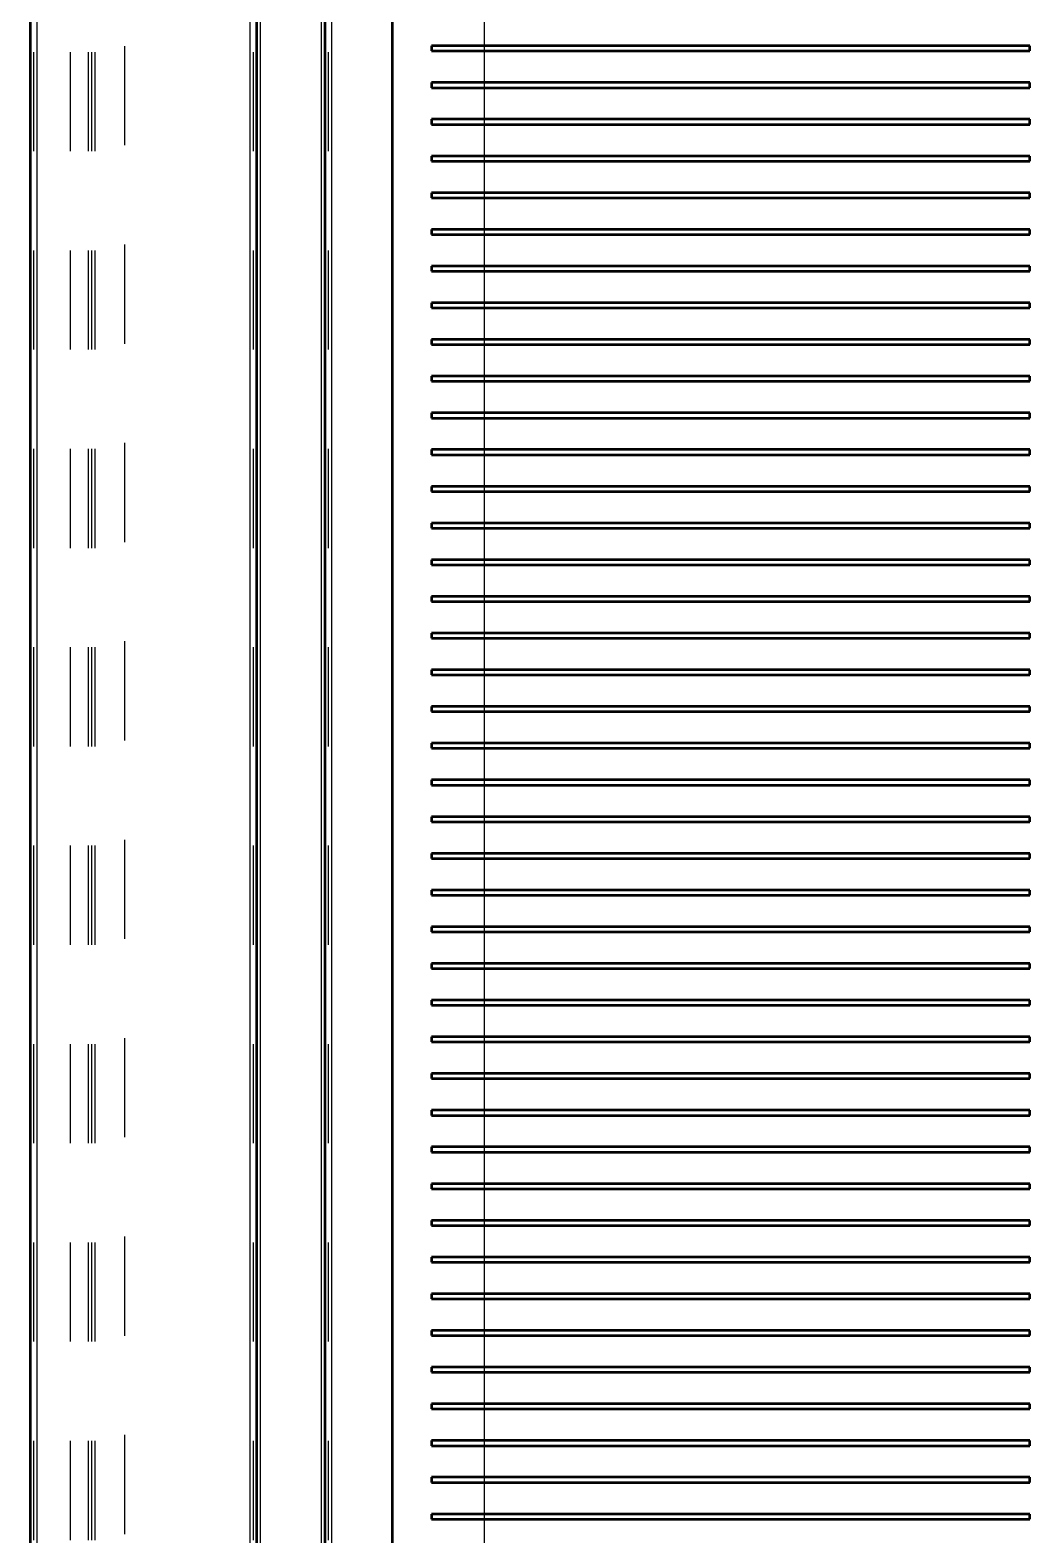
# Model space of a CAD drawing. Header units: inches. Extents: x -52 to 61, y -7 to 60.
# Drawn here: x -46.9 to -36.81, y 30.3 to 45.47 of the extents above; entities that cross this region are included whole.
import ezdxf

# ---------------------------------------------------------------- set-up
doc = ezdxf.new("R2010")
doc.units = ezdxf.units.IN
doc.header["$MEASUREMENT"] = 0
doc.linetypes.add('Dashed', pattern=[2, 1, -1])
for name, color, linetype, lineweight in [('AM_0', 7, 'Continuous', 50), ('AM_4', 3, 'Continuous', 25), ('AM_9', 6, 'Dashed', 25)]:
    doc.layers.add(name, color=color, linetype=linetype, lineweight=lineweight)

msp = doc.modelspace()

# ---------------------------------------------------------------- linework, layer by layer
at = {"layer": 'AM_0'}
for p, q in [((-46.898, 53.25), (-46.898, 0)), ((-44.613, 53.25), (-44.613, 4.492)), ((-43.927, 53.25), (-43.927, 4.492)), ((-43.246, 53.25), (-43.246, 4.492)), ((-36.815, 45.312), (-42.849, 45.312)), ((-42.849, 45.312), (-42.849, 45.261)), ((-42.849, 45.261), (-36.815, 45.261)), ((-36.815, 45.261), (-36.815, 45.312)), ((-36.815, 44.942), (-42.849, 44.942)), ((-42.849, 44.942), (-42.849, 44.891)), ((-36.815, 44.891), (-36.815, 44.942)), ((-42.849, 44.891), (-36.815, 44.891)), ((-36.815, 44.572), (-42.849, 44.572)), ((-42.849, 44.572), (-42.849, 44.521)), ((-42.849, 44.521), (-36.815, 44.521)), ((-36.815, 44.521), (-36.815, 44.572)), ((-36.815, 44.202), (-42.849, 44.202)), ((-42.849, 44.202), (-42.849, 44.151)), ((-42.849, 44.151), (-36.815, 44.151)), ((-36.815, 44.151), (-36.815, 44.202)), ((-36.815, 43.832), (-42.849, 43.832)), ((-42.849, 43.832), (-42.849, 43.781)), ((-42.849, 43.781), (-36.815, 43.781)), ((-36.815, 43.781), (-36.815, 43.832)), ((-36.815, 43.462), (-42.849, 43.462)), ((-42.849, 43.462), (-42.849, 43.411)), ((-42.849, 43.411), (-36.815, 43.411)), ((-36.815, 43.411), (-36.815, 43.462)), ((-36.815, 43.092), (-42.849, 43.092)), ((-42.849, 43.092), (-42.849, 43.041)), ((-36.815, 43.041), (-36.815, 43.092)), ((-42.849, 43.041), (-36.815, 43.041)), ((-36.815, 42.722), (-42.849, 42.722)), ((-42.849, 42.722), (-42.849, 42.671)), ((-42.849, 42.671), (-36.815, 42.671)), ((-36.815, 42.671), (-36.815, 42.722)), ((-36.815, 42.352), (-42.849, 42.352)), ((-42.849, 42.352), (-42.849, 42.301)), ((-36.815, 42.301), (-36.815, 42.352)), ((-42.849, 42.301), (-36.815, 42.301)), ((-36.815, 41.982), (-42.849, 41.982)), ((-42.849, 41.982), (-42.849, 41.931)), ((-42.849, 41.931), (-36.815, 41.931)), ((-36.815, 41.931), (-36.815, 41.982)), ((-36.815, 41.612), (-42.849, 41.612)), ((-42.849, 41.612), (-42.849, 41.561)), ((-36.815, 41.561), (-36.815, 41.612)), ((-42.849, 41.561), (-36.815, 41.561)), ((-36.815, 41.242), (-42.849, 41.242)), ((-42.849, 41.242), (-42.849, 41.191)), ((-42.849, 41.191), (-36.815, 41.191)), ((-36.815, 41.191), (-36.815, 41.242)), ((-36.815, 40.872), (-42.849, 40.872)), ((-42.849, 40.872), (-42.849, 40.821)), ((-42.849, 40.821), (-36.815, 40.821)), ((-36.815, 40.821), (-36.815, 40.872)), ((-36.815, 40.502), (-42.849, 40.502)), ((-42.849, 40.502), (-42.849, 40.451)), ((-42.849, 40.451), (-36.815, 40.451)), ((-36.815, 40.451), (-36.815, 40.502)), ((-36.815, 40.132), (-42.849, 40.132)), ((-42.849, 40.132), (-42.849, 40.081)), ((-42.849, 40.081), (-36.815, 40.081)), ((-36.815, 40.081), (-36.815, 40.132)), ((-36.815, 39.762), (-42.849, 39.762)), ((-42.849, 39.762), (-42.849, 39.711)), ((-36.815, 39.711), (-36.815, 39.762)), ((-42.849, 39.711), (-36.815, 39.711)), ((-36.815, 39.392), (-42.849, 39.392)), ((-42.849, 39.392), (-42.849, 39.341)), ((-42.849, 39.341), (-36.815, 39.341)), ((-36.815, 39.341), (-36.815, 39.392)), ((-36.815, 39.022), (-42.849, 39.022)), ((-42.849, 39.022), (-42.849, 38.971)), ((-36.815, 38.971), (-36.815, 39.022)), ((-42.849, 38.971), (-36.815, 38.971)), ((-36.815, 38.652), (-42.849, 38.652)), ((-42.849, 38.652), (-42.849, 38.601)), ((-42.849, 38.601), (-36.815, 38.601)), ((-36.815, 38.601), (-36.815, 38.652)), ((-36.815, 38.282), (-42.849, 38.282)), ((-42.849, 38.282), (-42.849, 38.231)), ((-42.849, 38.231), (-36.815, 38.231)), ((-36.815, 38.231), (-36.815, 38.282)), ((-36.815, 37.912), (-42.849, 37.912)), ((-42.849, 37.912), (-42.849, 37.861)), ((-42.849, 37.861), (-36.815, 37.861)), ((-36.815, 37.861), (-36.815, 37.912)), ((-36.815, 37.542), (-42.849, 37.542)), ((-42.849, 37.542), (-42.849, 37.491)), ((-42.849, 37.491), (-36.815, 37.491)), ((-36.815, 37.491), (-36.815, 37.542)), ((-36.815, 37.172), (-42.849, 37.172)), ((-42.849, 37.172), (-42.849, 37.121)), ((-36.815, 37.121), (-36.815, 37.172)), ((-42.849, 37.121), (-36.815, 37.121)), ((-36.815, 36.802), (-42.849, 36.802)), ((-42.849, 36.802), (-42.849, 36.751)), ((-42.849, 36.751), (-36.815, 36.751)), ((-36.815, 36.751), (-36.815, 36.802)), ((-36.815, 36.432), (-42.849, 36.432)), ((-42.849, 36.432), (-42.849, 36.381)), ((-36.815, 36.381), (-36.815, 36.432)), ((-42.849, 36.381), (-36.815, 36.381)), ((-36.815, 36.062), (-42.849, 36.062)), ((-42.849, 36.062), (-42.849, 36.011)), ((-42.849, 36.011), (-36.815, 36.011)), ((-36.815, 36.011), (-36.815, 36.062)), ((-36.815, 35.692), (-42.849, 35.692)), ((-42.849, 35.692), (-42.849, 35.641)), ((-36.815, 35.641), (-36.815, 35.692)), ((-42.849, 35.641), (-36.815, 35.641)), ((-36.815, 35.322), (-42.849, 35.322)), ((-42.849, 35.322), (-42.849, 35.271)), ((-42.849, 35.271), (-36.815, 35.271)), ((-36.815, 35.271), (-36.815, 35.322)), ((-36.815, 34.952), (-42.849, 34.952)), ((-42.849, 34.952), (-42.849, 34.901)), ((-42.849, 34.901), (-36.815, 34.901)), ((-36.815, 34.901), (-36.815, 34.952)), ((-36.815, 34.582), (-42.849, 34.582)), ((-42.849, 34.582), (-42.849, 34.531)), ((-42.849, 34.531), (-36.815, 34.531)), ((-36.815, 34.531), (-36.815, 34.582)), ((-36.815, 34.212), (-42.849, 34.212)), ((-42.849, 34.212), (-42.849, 34.161)), ((-42.849, 34.161), (-36.815, 34.161)), ((-36.815, 34.161), (-36.815, 34.212)), ((-36.815, 33.842), (-42.849, 33.842)), ((-42.849, 33.842), (-42.849, 33.791)), ((-36.815, 33.791), (-36.815, 33.842)), ((-42.849, 33.791), (-36.815, 33.791)), ((-36.815, 33.472), (-42.849, 33.472)), ((-42.849, 33.472), (-42.849, 33.421)), ((-42.849, 33.421), (-36.815, 33.421)), ((-36.815, 33.421), (-36.815, 33.472)), ((-36.815, 33.102), (-42.849, 33.102)), ((-42.849, 33.102), (-42.849, 33.051)), ((-36.815, 33.051), (-36.815, 33.102)), ((-42.849, 33.051), (-36.815, 33.051)), ((-36.815, 32.732), (-42.849, 32.732)), ((-42.849, 32.732), (-42.849, 32.681)), ((-42.849, 32.681), (-36.815, 32.681)), ((-36.815, 32.681), (-36.815, 32.732)), ((-36.815, 32.362), (-42.849, 32.362)), ((-42.849, 32.362), (-42.849, 32.311)), ((-36.815, 32.311), (-36.815, 32.362)), ((-42.849, 32.311), (-36.815, 32.311)), ((-36.815, 31.992), (-42.849, 31.992)), ((-42.849, 31.992), (-42.849, 31.941)), ((-42.849, 31.941), (-36.815, 31.941)), ((-36.815, 31.941), (-36.815, 31.992)), ((-36.815, 31.622), (-42.849, 31.622)), ((-42.849, 31.622), (-42.849, 31.571)), ((-42.849, 31.571), (-36.815, 31.571)), ((-36.815, 31.571), (-36.815, 31.622)), ((-36.815, 31.252), (-42.849, 31.252)), ((-42.849, 31.252), (-42.849, 31.201)), ((-36.815, 31.201), (-36.815, 31.252)), ((-42.849, 31.201), (-36.815, 31.201)), ((-36.815, 30.882), (-42.849, 30.882)), ((-42.849, 30.882), (-42.849, 30.831)), ((-42.849, 30.831), (-36.815, 30.831)), ((-36.815, 30.831), (-36.815, 30.882)), ((-36.815, 30.512), (-42.849, 30.512)), ((-42.849, 30.512), (-42.849, 30.461)), ((-36.815, 30.461), (-36.815, 30.512)), ((-42.849, 30.461), (-36.815, 30.461))]:
    msp.add_line(p, q, dxfattribs=at)
at = {"layer": 'AM_4'}
for p, q in [((-46.83, 53.25), (-46.83, 4.492)), ((-44.681, 53.25), (-44.681, 4.492)), ((-44.579, 53.25), (-44.579, 6)), ((-43.961, 53.25), (-43.961, 6)), ((-43.859, 53.25), (-43.859, 4.492)), ((-42.31909, 45.631), (-42.31909, 45.312)), ((-42.31909, 45.261), (-42.31909, 44.942)), ((-42.31909, 44.891), (-42.31909, 44.572)), ((-42.31909, 44.521), (-42.31909, 44.202)), ((-42.31909, 44.151), (-42.31909, 43.832)), ((-42.31909, 43.781), (-42.31909, 43.462)), ((-42.31909, 43.411), (-42.31909, 43.092)), ((-42.31909, 43.041), (-42.31909, 42.722)), ((-42.31909, 42.671), (-42.31909, 42.352)), ((-42.31909, 42.301), (-42.31909, 41.982)), ((-42.31909, 41.931), (-42.31909, 41.612)), ((-42.31909, 41.561), (-42.31909, 41.242)), ((-42.31909, 41.191), (-42.31909, 40.872)), ((-42.31909, 40.821), (-42.31909, 40.502)), ((-42.31909, 40.451), (-42.31909, 40.132)), ((-42.31909, 40.081), (-42.31909, 39.762)), ((-42.31909, 39.711), (-42.31909, 39.392)), ((-42.31909, 39.341), (-42.31909, 39.022)), ((-42.31909, 38.971), (-42.31909, 38.652)), ((-42.31909, 38.601), (-42.31909, 38.282)), ((-42.31909, 38.231), (-42.31909, 37.912)), ((-42.31909, 37.861), (-42.31909, 37.542)), ((-42.31909, 37.491), (-42.31909, 37.172)), ((-42.31909, 37.121), (-42.31909, 36.802)), ((-42.31909, 36.751), (-42.31909, 36.432)), ((-42.31909, 36.381), (-42.31909, 36.062)), ((-42.31909, 36.011), (-42.31909, 35.692)), ((-42.31909, 35.641), (-42.31909, 35.322)), ((-42.31909, 35.271), (-42.31909, 34.952)), ((-42.31909, 34.901), (-42.31909, 34.582)), ((-42.31909, 34.531), (-42.31909, 34.212)), ((-42.31909, 34.161), (-42.31909, 33.842)), ((-42.31909, 33.791), (-42.31909, 33.472)), ((-42.31909, 33.421), (-42.31909, 33.102)), ((-42.31909, 33.051), (-42.31909, 32.732)), ((-42.31909, 32.681), (-42.31909, 32.362)), ((-42.31909, 32.311), (-42.31909, 31.992)), ((-42.31909, 31.941), (-42.31909, 31.622)), ((-42.31909, 31.571), (-42.31909, 31.252)), ((-42.31909, 31.201), (-42.31909, 30.882)), ((-42.31909, 30.831), (-42.31909, 30.512)), ((-42.31909, 30.461), (-42.31909, 30.142))]:
    msp.add_line(p, q, dxfattribs=at)
at = {"layer": 'AM_9'}
for p, q in [((-46.864, 53.25), (-46.864, 4.492)), ((-46.4945, 53.25), (-46.4945, 4.492)), ((-46.313, 53.25), (-46.313, 6)), ((-46.279, 53.25), (-46.279, 6)), ((-46.245, 53.25), (-46.245, 6)), ((-45.9455, 53.31), (-45.9455, 4.578)), ((-44.647, 53.25), (-44.647, 4.492)), ((-43.893, 53.25), (-43.893, 4.492)), ((-42.31909, 45.312), (-42.31909, 45.261)), ((-42.31909, 44.942), (-42.31909, 44.891)), ((-42.31909, 44.572), (-42.31909, 44.521)), ((-42.31909, 44.202), (-42.31909, 44.151)), ((-42.31909, 43.832), (-42.31909, 43.781)), ((-42.31909, 43.462), (-42.31909, 43.411)), ((-42.31909, 43.092), (-42.31909, 43.041)), ((-42.31909, 42.722), (-42.31909, 42.671)), ((-42.31909, 42.352), (-42.31909, 42.301)), ((-42.31909, 41.982), (-42.31909, 41.931)), ((-42.31909, 41.612), (-42.31909, 41.561)), ((-42.31909, 41.242), (-42.31909, 41.191)), ((-42.31909, 40.872), (-42.31909, 40.821)), ((-42.31909, 40.502), (-42.31909, 40.451)), ((-42.31909, 40.132), (-42.31909, 40.081)), ((-42.31909, 39.762), (-42.31909, 39.711)), ((-42.31909, 39.392), (-42.31909, 39.341)), ((-42.31909, 39.022), (-42.31909, 38.971)), ((-42.31909, 38.652), (-42.31909, 38.601)), ((-42.31909, 38.282), (-42.31909, 38.231)), ((-42.31909, 37.912), (-42.31909, 37.861)), ((-42.31909, 37.542), (-42.31909, 37.491)), ((-42.31909, 37.172), (-42.31909, 37.121)), ((-42.31909, 36.802), (-42.31909, 36.751)), ((-42.31909, 36.432), (-42.31909, 36.381)), ((-42.31909, 36.062), (-42.31909, 36.011)), ((-42.31909, 35.692), (-42.31909, 35.641)), ((-42.31909, 35.322), (-42.31909, 35.271)), ((-42.31909, 34.952), (-42.31909, 34.901)), ((-42.31909, 34.582), (-42.31909, 34.531)), ((-42.31909, 34.212), (-42.31909, 34.161)), ((-42.31909, 33.842), (-42.31909, 33.791)), ((-42.31909, 33.472), (-42.31909, 33.421)), ((-42.31909, 33.102), (-42.31909, 33.051)), ((-42.31909, 32.732), (-42.31909, 32.681)), ((-42.31909, 32.362), (-42.31909, 32.311)), ((-42.31909, 31.992), (-42.31909, 31.941)), ((-42.31909, 31.622), (-42.31909, 31.571)), ((-42.31909, 31.252), (-42.31909, 31.201)), ((-42.31909, 30.882), (-42.31909, 30.831)), ((-42.31909, 30.512), (-42.31909, 30.461))]:
    msp.add_line(p, q, dxfattribs=at)

doc.saveas('drawing.dxf')
